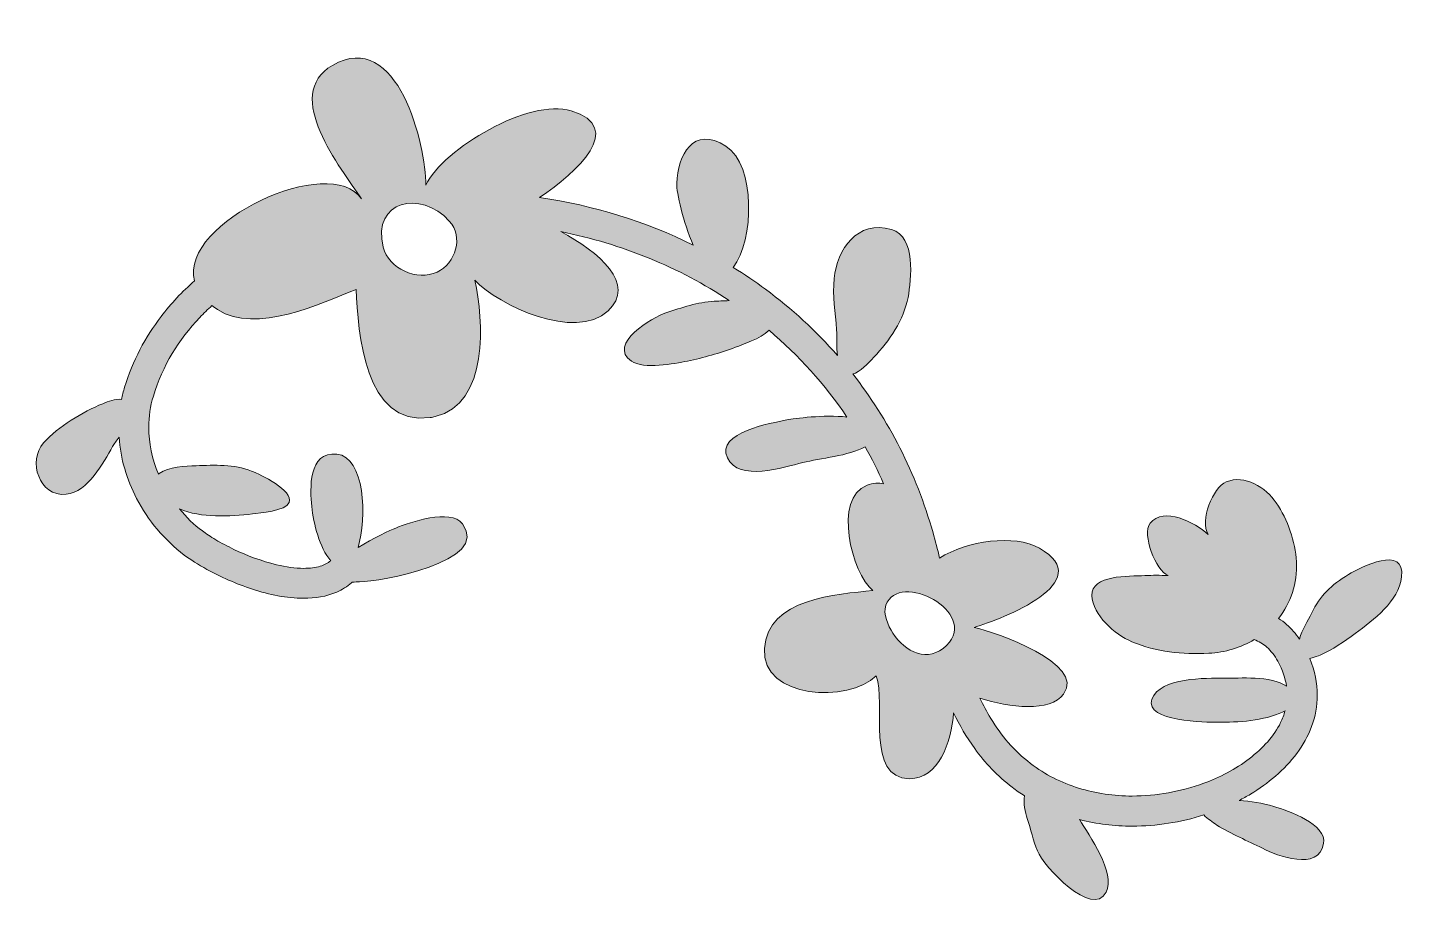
# Model space of a CAD drawing. Header units: inches. Extents: x -1 to 102, y -1 to 65.
import ezdxf

# ---------------------------------------------------------------- set-up
doc = ezdxf.new("R2010")
doc.units = ezdxf.units.IN
doc.header["$MEASUREMENT"] = 0
doc.layers.add('Layer 1', color=7, linetype='Continuous')

msp = doc.modelspace()

# ---------------------------------------------------------------- hatches: boundary and pattern name
at = {"layer": 'Layer 1', "true_color": 0xbdd63c}
h = msp.add_hatch(color=63, dxfattribs=at)
h.dxf.hatch_style = 2
edge = h.paths.add_edge_path()
edge.add_spline(control_points=[(2.23, 30.15), (3.85, 30.31), (4.98, 32.51), (5.68, 33.7), (5.79, 33.89), (5.97, 34.13), (6.16, 34.39), (6.27, 32.8), (6.73, 31.25), (7.46, 29.84), (8.31, 28.21), (9.53, 26.75), (11.01, 25.63), (11.47, 25.29), (12.04, 24.92), (12.7, 24.56), (13.69, 24.02), (14.86, 23.49), (16.09, 23.09), (17.33, 22.69), (18.63, 22.41), (19.89, 22.41), (20.74, 22.41), (21.58, 22.53), (22.37, 22.88), (22.75, 23.05), (23.13, 23.28), (23.46, 23.57), (23.48, 23.58), (23.49, 23.6), (23.51, 23.61), (23.71, 23.62), (23.9, 23.63), (24.04, 23.64), (25.51, 23.64), (33.87, 25.11), (31.71, 27.95), (30.81, 29.12), (27.8, 28.06), (26.74, 27.64), (26.35, 27.49), (25.05, 26.89), (23.94, 26.18), (24.64, 28.43), (24.43, 32.93), (22.36, 33.14), (20.21, 33.36), (20.37, 30.51), (20.5, 29.25), (20.63, 27.96), (21.07, 26.19), (21.91, 25.2), (21.69, 25.03), (21.44, 24.9), (21.13, 24.8), (20.78, 24.7), (20.36, 24.64), (19.89, 24.64), (19.28, 24.64), (18.58, 24.74), (17.87, 24.91), (16.79, 25.17), (15.68, 25.59), (14.7, 26.05), (14.21, 26.29), (13.76, 26.53), (13.36, 26.76), (12.96, 27), (12.62, 27.23), (12.36, 27.42), (11.73, 27.89), (11.16, 28.45), (10.65, 29.06), (12.25, 28.38), (14.42, 28.49), (16.09, 28.69), (16.6, 28.75), (18.58, 28.92), (18.81, 29.53), (19.15, 30.45), (16.69, 31.62), (16.01, 31.88), (14.74, 32.38), (13.24, 32.34), (11.9, 32.27), (11.1, 32.24), (9.83, 32.21), (9.15, 31.69), (9.13, 31.68), (9.11, 31.66), (9.09, 31.65), (8.62, 32.77), (8.37, 33.97), (8.37, 35.15), (8.37, 35.93), (8.48, 36.7), (8.71, 37.45), (9.41, 39.73), (10.6, 41.66), (12.16, 43.3), (12.45, 43.61), (12.76, 43.91), (13.07, 44.19), (13.2, 44.09), (13.34, 43.99), (13.49, 43.89), (16.31, 42.02), (21.24, 44.37), (23.79, 45.39), (23.97, 42.23), (24.38, 35.18), (29.31, 35.86), (29.44, 35.88), (29.56, 35.9), (29.68, 35.93), (33.67, 36.84), (33.3, 43.13), (32.63, 46.08), (34.41, 44.19), (40.08, 41.52), (42.54, 43.79), (44.67, 45.75), (41.86, 48.2), (39.02, 49.69), (43.58, 48.78), (47.84, 47.04), (51.56, 44.56), (51.11, 44.55), (50.71, 44.52), (50.44, 44.51), (49.21, 44.45), (48.01, 44.04), (46.85, 43.65), (45.85, 43.31), (42.46, 41.32), (44.28, 40.06), (45.19, 39.43), (47.47, 39.87), (48.44, 40.06), (49.67, 40.31), (50.84, 40.65), (52.02, 41.09), (52.58, 41.29), (53.84, 41.72), (54.52, 42.35), (56.72, 40.49), (58.67, 38.33), (60.31, 35.9), (58.6, 36.09), (56.42, 35.79), (55.84, 35.68), (54.71, 35.46), (50.55, 34.76), (51.42, 32.86), (52.24, 31.05), (55.61, 32.17), (57.03, 32.51), (58.33, 32.83), (60.43, 33), (61.67, 33.69), (62.16, 32.81), (62.62, 31.89), (63.04, 30.94), (62.67, 31.01), (62.26, 30.98), (61.81, 30.82), (59.26, 29.88), (60.67, 24.26), (62.25, 22.98), (59.6, 22.73), (54.39, 22.41), (54.17, 18.67), (53.96, 14.9), (60.45, 14.63), (62.49, 16.64), (63.24, 14.61), (61.66, 9.03), (64.97, 8.99), (67.12, 8.97), (68.08, 11.67), (68.25, 13.9), (68.69, 12.97), (69.21, 12.08), (69.82, 11.24), (70.58, 10.17), (71.51, 9.19), (72.61, 8.35), (72.91, 8.12), (73.22, 7.91), (73.53, 7.71), (73.41, 7.18), (73.58, 6.49), (73.73, 6.02), (73.98, 5.24), (74.18, 4.38), (74.48, 3.62), (74.95, 2.43), (78.6, -1.41), (79.59, 0.54), (80.33, 2.01), (78.33, 4.77), (77.63, 5.93), (77.62, 5.94), (77.62, 5.94), (77.62, 5.95), (78.9, 5.62), (80.22, 5.46), (81.54, 5.46), (83.35, 5.46), (85.15, 5.75), (86.87, 6.29), (87.14, 6.02), (87.51, 5.75), (87.84, 5.54), (88.92, 4.87), (90.11, 4.37), (91.24, 3.81), (92.33, 3.26), (95.42, 2.06), (95.78, 4.16), (96.02, 5.61), (93.2, 6.59), (92.07, 6.93), (91.19, 7.19), (90.36, 7.31), (89.49, 7.37), (89.78, 7.52), (90.06, 7.67), (90.33, 7.84), (91.65, 8.63), (92.86, 9.64), (93.78, 10.87), (94.24, 11.48), (94.62, 12.15), (94.89, 12.88), (95.16, 13.61), (95.31, 14.39), (95.31, 15.2), (95.31, 16.09), (95.13, 17), (94.75, 17.93), (95.09, 18.02), (95.4, 18.13), (95.52, 18.19), (96.45, 18.59), (97.32, 19.19), (98.13, 19.79), (99.5, 20.82), (101.36, 22.17), (101.58, 24.01), (101.87, 26.4), (98.55, 24.75), (97.64, 24.19), (96.31, 23.38), (95.56, 22.66), (94.87, 21.28), (94.62, 20.78), (94.18, 20.05), (93.98, 19.38), (93.71, 19.77), (93.39, 20.14), (93.03, 20.46), (92.84, 20.63), (92.64, 20.78), (92.42, 20.92), (93.32, 22.06), (93.83, 23.5), (93.75, 25.13), (93.68, 26.63), (93.1, 28.27), (92.26, 29.51), (91.49, 30.65), (89.92, 31.66), (88.53, 31.07), (87.56, 30.66), (86.52, 28.2), (87.2, 27.16), (86.19, 28.06), (83.88, 29.27), (82.87, 27.99), (82.24, 27.18), (83.28, 24.48), (84.22, 24.1), (83.6, 24.13), (83.08, 24.13), (82.48, 24.1), (81.27, 24.04), (78.48, 24.17), (78.54, 22.61), (78.59, 21.14), (80.24, 19.73), (81.52, 19.18), (83.35, 18.41), (85.24, 18.23), (87.23, 18.32), (88.46, 18.38), (89.62, 18.75), (90.62, 19.34), (90.96, 19.21), (91.27, 19.03), (91.55, 18.78), (91.87, 18.5), (92.14, 18.15), (92.37, 17.73), (92.73, 17.06), (92.93, 16.45), (93.02, 15.87), (91.87, 16.67), (89.51, 16.46), (88.37, 16.46), (87.07, 16.46), (83.59, 16.56), (83.01, 14.9), (82.42, 13.22), (87.11, 13.2), (87.88, 13.19), (89.4, 13.17), (91.35, 13.3), (92.73, 13.95), (92.8, 13.98), (92.86, 14.01), (92.91, 14.04), (92.83, 13.74), (92.72, 13.45), (92.58, 13.16), (92.1, 12.18), (91.27, 11.26), (90.25, 10.48), (89.23, 9.7), (88.03, 9.07), (86.86, 8.65), (85.16, 8.03), (83.34, 7.7), (81.54, 7.7), (80.18, 7.7), (78.83, 7.89), (77.55, 8.29), (76.27, 8.69), (75.06, 9.29), (73.97, 10.13), (72.74, 11.07), (71.79, 12.2), (71.01, 13.48), (70.72, 13.96), (70.46, 14.46), (70.21, 14.98), (72.4, 14.27), (75.44, 13.93), (76.43, 15.29), (78.09, 17.56), (71.41, 19.87), (69.77, 20.25), (71.9, 20.88), (79.04, 23.63), (74.64, 26.14), (72.78, 27.2), (69.23, 26.69), (67.21, 25.41), (67.05, 26.04), (66.89, 26.67), (66.72, 27.28), (65.46, 31.75), (63.4, 35.71), (60.75, 39.1), (61.29, 39.23), (61.88, 39.88), (62.32, 40.34), (63.46, 41.55), (64.55, 43.15), (64.86, 44.79), (65.11, 46.16), (65.46, 49.32), (63.63, 49.85), (61.09, 50.59), (59.58, 48.36), (59.37, 46.21), (59.24, 44.9), (59.43, 43.69), (59.55, 42.39), (59.6, 41.82), (59.53, 41.11), (59.61, 40.47), (58, 42.31), (56.21, 43.96), (54.26, 45.4), (53.49, 45.98), (52.68, 46.52), (51.86, 47.03), (53.4, 49.04), (53.55, 54.6), (51.31, 56.05), (48.89, 57.62), (47.7, 55.36), (47.65, 53.29), (47.64, 52.59), (48.12, 50.41), (48.88, 48.69), (45.34, 50.44), (41.49, 51.64), (37.45, 52.23), (40.25, 54.11), (43.88, 57.44), (39.79, 58.69), (36.69, 59.63), (30.29, 55.9), (28.98, 53.14), (29.01, 56.1), (26.9, 64.88), (22.03, 62.06), (18.24, 59.87), (22.69, 54.41), (24.19, 52.14), (21.91, 55.57), (10.68, 50.43), (11.77, 46.02), (10.86, 45.23), (10.02, 44.34), (9.29, 43.38), (8.11, 41.84), (7.17, 40.08), (6.57, 38.11), (6.48, 37.81), (6.4, 37.51), (6.34, 37.21), (5.89, 37.28), (5.35, 37.05), (4.95, 36.89), (3.45, 36.29), (1.63, 35.19), (0.55, 33.98), (-0.65, 32.63), (0.2, 29.96), (2.23, 30.15)], knot_values=[0, 0, 0, 0, 1, 1, 1, 2, 2, 2, 3, 3, 3, 4, 4, 4, 5, 5, 5, 6, 6, 6, 7, 7, 7, 8, 8, 8, 9, 9, 9, 10, 10, 10, 11, 11, 11, 12, 12, 12, 13, 13, 13, 14, 14, 14, 15, 15, 15, 16, 16, 16, 17, 17, 17, 18, 18, 18, 19, 19, 19, 20, 20, 20, 21, 21, 21, 22, 22, 22, 23, 23, 23, 24, 24, 24, 25, 25, 25, 26, 26, 26, 27, 27, 27, 28, 28, 28, 29, 29, 29, 30, 30, 30, 31, 31, 31, 32, 32, 32, 33, 33, 33, 34, 34, 34, 35, 35, 35, 36, 36, 36, 37, 37, 37, 38, 38, 38, 39, 39, 39, 40, 40, 40, 41, 41, 41, 42, 42, 42, 43, 43, 43, 44, 44, 44, 45, 45, 45, 46, 46, 46, 47, 47, 47, 48, 48, 48, 49, 49, 49, 50, 50, 50, 51, 51, 51, 52, 52, 52, 53, 53, 53, 54, 54, 54, 55, 55, 55, 56, 56, 56, 57, 57, 57, 58, 58, 58, 59, 59, 59, 60, 60, 60, 61, 61, 61, 62, 62, 62, 63, 63, 63, 64, 64, 64, 65, 65, 65, 66, 66, 66, 67, 67, 67, 68, 68, 68, 69, 69, 69, 70, 70, 70, 71, 71, 71, 72, 72, 72, 73, 73, 73, 74, 74, 74, 75, 75, 75, 76, 76, 76, 77, 77, 77, 78, 78, 78, 79, 79, 79, 80, 80, 80, 81, 81, 81, 82, 82, 82, 83, 83, 83, 84, 84, 84, 85, 85, 85, 86, 86, 86, 87, 87, 87, 88, 88, 88, 89, 89, 89, 90, 90, 90, 91, 91, 91, 92, 92, 92, 93, 93, 93, 94, 94, 94, 95, 95, 95, 96, 96, 96, 97, 97, 97, 98, 98, 98, 99, 99, 99, 100, 100, 100, 101, 101, 101, 102, 102, 102, 103, 103, 103, 104, 104, 104, 105, 105, 105, 106, 106, 106, 107, 107, 107, 108, 108, 108, 109, 109, 109, 110, 110, 110, 111, 111, 111, 112, 112, 112, 113, 113, 113, 114, 114, 114, 115, 115, 115, 116, 116, 116, 117, 117, 117, 118, 118, 118, 119, 119, 119, 120, 120, 120, 121, 121, 121, 122, 122, 122, 123, 123, 123, 124, 124, 124, 125, 125, 125, 126, 126, 126, 127, 127, 127, 128, 128, 128, 129, 129, 129, 130, 130, 130, 131, 131, 131, 132, 132, 132, 133, 133, 133, 134, 134, 134, 135, 135, 135, 136, 136, 136, 137, 137, 137, 138, 138, 138, 139, 139, 139, 140, 140, 140, 141, 141, 141, 142, 142, 142, 143, 143, 143, 144, 144, 144, 144], degree=3, periodic=1)
edge = h.paths.add_edge_path()
edge.add_spline(control_points=[(63.21, 21.89), (64.18, 24.54), (70.2, 21.38), (67.73, 18.91), (66.37, 17.55), (64.62, 18.42), (63.73, 19.83), (63.38, 20.39), (62.97, 21.24), (63.21, 21.89)], knot_values=[0, 0, 0, 0, 1, 1, 1, 2, 2, 2, 3, 3, 3, 3], degree=3, periodic=1)
edge = h.paths.add_edge_path()
edge.add_spline(control_points=[(30.73, 50.48), (31.81, 49.3), (31.21, 47.33), (29.82, 46.68), (28.34, 45.99), (26.21, 46.92), (25.81, 48.54), (24.97, 52.02), (28.59, 52.82), (30.73, 50.48)], knot_values=[0, 0, 0, 0, 1, 1, 1, 2, 2, 2, 3, 3, 3, 3], degree=3, periodic=1)

# ---------------------------------------------------------------- linework, layer by layer
at = {"layer": 'Layer 1', "lineweight": 0}
for points, knots in [([(2.23, 30.15), (3.85, 30.31), (4.98, 32.51), (5.68, 33.7), (5.79, 33.89), (5.97, 34.13), (6.16, 34.39), (6.27, 32.8), (6.73, 31.25), (7.46, 29.84), (8.31, 28.21), (9.53, 26.75), (11.01, 25.63), (11.47, 25.29), (12.04, 24.92), (12.7, 24.56), (13.69, 24.02), (14.86, 23.49), (16.09, 23.09), (17.33, 22.69), (18.63, 22.41), (19.89, 22.41), (20.74, 22.41), (21.58, 22.53), (22.37, 22.88), (22.75, 23.05), (23.13, 23.28), (23.46, 23.57), (23.48, 23.58), (23.49, 23.6), (23.51, 23.61), (23.71, 23.62), (23.9, 23.63), (24.04, 23.64), (25.51, 23.64), (33.87, 25.11), (31.71, 27.95), (30.81, 29.12), (27.8, 28.06), (26.74, 27.64), (26.35, 27.49), (25.05, 26.89), (23.94, 26.18), (24.64, 28.43), (24.43, 32.93), (22.36, 33.14), (20.21, 33.36), (20.37, 30.51), (20.5, 29.25), (20.63, 27.96), (21.07, 26.19), (21.91, 25.2), (21.69, 25.03), (21.44, 24.9), (21.13, 24.8), (20.78, 24.7), (20.36, 24.64), (19.89, 24.64), (19.28, 24.64), (18.58, 24.74), (17.87, 24.91), (16.79, 25.17), (15.68, 25.59), (14.7, 26.05), (14.21, 26.29), (13.76, 26.53), (13.36, 26.76), (12.96, 27), (12.62, 27.23), (12.36, 27.42), (11.73, 27.89), (11.16, 28.45), (10.65, 29.06), (12.25, 28.38), (14.42, 28.49), (16.09, 28.69), (16.6, 28.75), (18.58, 28.92), (18.81, 29.53), (19.15, 30.45), (16.69, 31.62), (16.01, 31.88), (14.74, 32.38), (13.24, 32.34), (11.9, 32.27), (11.1, 32.24), (9.83, 32.21), (9.15, 31.69), (9.13, 31.68), (9.11, 31.66), (9.09, 31.65), (8.62, 32.77), (8.37, 33.97), (8.37, 35.15), (8.37, 35.93), (8.48, 36.7), (8.71, 37.45), (9.41, 39.73), (10.6, 41.66), (12.16, 43.3), (12.45, 43.61), (12.76, 43.91), (13.07, 44.19), (13.2, 44.09), (13.34, 43.99), (13.49, 43.89), (16.31, 42.02), (21.24, 44.37), (23.79, 45.39), (23.97, 42.23), (24.38, 35.18), (29.31, 35.86), (29.44, 35.88), (29.56, 35.9), (29.68, 35.93), (33.67, 36.84), (33.3, 43.13), (32.63, 46.08), (34.41, 44.19), (40.08, 41.52), (42.54, 43.79), (44.67, 45.75), (41.86, 48.2), (39.02, 49.69), (43.58, 48.78), (47.84, 47.04), (51.56, 44.56), (51.11, 44.55), (50.71, 44.52), (50.44, 44.51), (49.21, 44.45), (48.01, 44.04), (46.85, 43.65), (45.85, 43.31), (42.46, 41.32), (44.28, 40.06), (45.19, 39.43), (47.47, 39.87), (48.44, 40.06), (49.67, 40.31), (50.84, 40.65), (52.02, 41.09), (52.58, 41.29), (53.84, 41.72), (54.52, 42.35), (56.72, 40.49), (58.67, 38.33), (60.31, 35.9), (58.6, 36.09), (56.42, 35.79), (55.84, 35.68), (54.71, 35.46), (50.55, 34.76), (51.42, 32.86), (52.24, 31.05), (55.61, 32.17), (57.03, 32.51), (58.33, 32.83), (60.43, 33), (61.67, 33.69), (62.16, 32.81), (62.62, 31.89), (63.04, 30.94), (62.67, 31.01), (62.26, 30.98), (61.81, 30.82), (59.26, 29.88), (60.67, 24.26), (62.25, 22.98), (59.6, 22.73), (54.39, 22.41), (54.17, 18.67), (53.96, 14.9), (60.45, 14.63), (62.49, 16.64), (63.24, 14.61), (61.66, 9.03), (64.97, 8.99), (67.12, 8.97), (68.08, 11.67), (68.25, 13.9), (68.69, 12.97), (69.21, 12.08), (69.82, 11.24), (70.58, 10.17), (71.51, 9.19), (72.61, 8.35), (72.91, 8.12), (73.22, 7.91), (73.53, 7.71), (73.41, 7.18), (73.58, 6.49), (73.73, 6.02), (73.98, 5.24), (74.18, 4.38), (74.48, 3.62), (74.95, 2.43), (78.6, -1.41), (79.59, 0.54), (80.33, 2.01), (78.33, 4.77), (77.63, 5.93), (77.62, 5.94), (77.62, 5.94), (77.62, 5.95), (78.9, 5.62), (80.22, 5.46), (81.54, 5.46), (83.35, 5.46), (85.15, 5.75), (86.87, 6.29), (87.14, 6.02), (87.51, 5.75), (87.84, 5.54), (88.92, 4.87), (90.11, 4.37), (91.24, 3.81), (92.33, 3.26), (95.42, 2.06), (95.78, 4.16), (96.02, 5.61), (93.2, 6.59), (92.07, 6.93), (91.19, 7.19), (90.36, 7.31), (89.49, 7.37), (89.78, 7.52), (90.06, 7.67), (90.33, 7.84), (91.65, 8.63), (92.86, 9.64), (93.78, 10.87), (94.24, 11.48), (94.62, 12.15), (94.89, 12.88), (95.16, 13.61), (95.31, 14.39), (95.31, 15.2), (95.31, 16.09), (95.13, 17), (94.75, 17.93), (95.09, 18.02), (95.4, 18.13), (95.52, 18.19), (96.45, 18.59), (97.32, 19.19), (98.13, 19.79), (99.5, 20.82), (101.36, 22.17), (101.58, 24.01), (101.87, 26.4), (98.55, 24.75), (97.64, 24.19), (96.31, 23.38), (95.56, 22.66), (94.87, 21.28), (94.62, 20.78), (94.18, 20.05), (93.98, 19.38), (93.71, 19.77), (93.39, 20.14), (93.03, 20.46), (92.84, 20.63), (92.64, 20.78), (92.42, 20.92), (93.32, 22.06), (93.83, 23.5), (93.75, 25.13), (93.68, 26.63), (93.1, 28.27), (92.26, 29.51), (91.49, 30.65), (89.92, 31.66), (88.53, 31.07), (87.56, 30.66), (86.52, 28.2), (87.2, 27.16), (86.19, 28.06), (83.88, 29.27), (82.87, 27.99), (82.24, 27.18), (83.28, 24.48), (84.22, 24.1), (83.6, 24.13), (83.08, 24.13), (82.48, 24.1), (81.27, 24.04), (78.48, 24.17), (78.54, 22.61), (78.59, 21.14), (80.24, 19.73), (81.52, 19.18), (83.35, 18.41), (85.24, 18.23), (87.23, 18.32), (88.46, 18.38), (89.62, 18.75), (90.62, 19.34), (90.96, 19.21), (91.27, 19.03), (91.55, 18.78), (91.87, 18.5), (92.14, 18.15), (92.37, 17.73), (92.73, 17.06), (92.93, 16.45), (93.02, 15.87), (91.87, 16.67), (89.51, 16.46), (88.37, 16.46), (87.07, 16.46), (83.59, 16.56), (83.01, 14.9), (82.42, 13.22), (87.11, 13.2), (87.88, 13.19), (89.4, 13.17), (91.35, 13.3), (92.73, 13.95), (92.8, 13.98), (92.86, 14.01), (92.91, 14.04), (92.83, 13.74), (92.72, 13.45), (92.58, 13.16), (92.1, 12.18), (91.27, 11.26), (90.25, 10.48), (89.23, 9.7), (88.03, 9.07), (86.86, 8.65), (85.16, 8.03), (83.34, 7.7), (81.54, 7.7), (80.18, 7.7), (78.83, 7.89), (77.55, 8.29), (76.27, 8.69), (75.06, 9.29), (73.97, 10.13), (72.74, 11.07), (71.79, 12.2), (71.01, 13.48), (70.72, 13.96), (70.46, 14.46), (70.21, 14.98), (72.4, 14.27), (75.44, 13.93), (76.43, 15.29), (78.09, 17.56), (71.41, 19.87), (69.77, 20.25), (71.9, 20.88), (79.04, 23.63), (74.64, 26.14), (72.78, 27.2), (69.23, 26.69), (67.21, 25.41), (67.05, 26.04), (66.89, 26.67), (66.72, 27.28), (65.46, 31.75), (63.4, 35.71), (60.75, 39.1), (61.29, 39.23), (61.88, 39.88), (62.32, 40.34), (63.46, 41.55), (64.55, 43.15), (64.86, 44.79), (65.11, 46.16), (65.46, 49.32), (63.63, 49.85), (61.09, 50.59), (59.58, 48.36), (59.37, 46.21), (59.24, 44.9), (59.43, 43.69), (59.55, 42.39), (59.6, 41.82), (59.53, 41.11), (59.61, 40.47), (58, 42.31), (56.21, 43.96), (54.26, 45.4), (53.49, 45.98), (52.68, 46.52), (51.86, 47.03), (53.4, 49.04), (53.55, 54.6), (51.31, 56.05), (48.89, 57.62), (47.7, 55.36), (47.65, 53.29), (47.64, 52.59), (48.12, 50.41), (48.88, 48.69), (45.34, 50.44), (41.49, 51.64), (37.45, 52.23), (40.25, 54.11), (43.88, 57.44), (39.79, 58.69), (36.69, 59.63), (30.29, 55.9), (28.98, 53.14), (29.01, 56.1), (26.9, 64.88), (22.03, 62.06), (18.24, 59.87), (22.69, 54.41), (24.19, 52.14), (21.91, 55.57), (10.68, 50.43), (11.77, 46.02), (10.86, 45.23), (10.02, 44.34), (9.29, 43.38), (8.11, 41.84), (7.17, 40.08), (6.57, 38.11), (6.48, 37.81), (6.4, 37.51), (6.34, 37.21), (5.89, 37.28), (5.35, 37.05), (4.95, 36.89), (3.45, 36.29), (1.63, 35.19), (0.55, 33.98), (-0.65, 32.63), (0.2, 29.96), (2.23, 30.15)], [0, 0, 0, 0, 1, 1, 1, 2, 2, 2, 3, 3, 3, 4, 4, 4, 5, 5, 5, 6, 6, 6, 7, 7, 7, 8, 8, 8, 9, 9, 9, 10, 10, 10, 11, 11, 11, 12, 12, 12, 13, 13, 13, 14, 14, 14, 15, 15, 15, 16, 16, 16, 17, 17, 17, 18, 18, 18, 19, 19, 19, 20, 20, 20, 21, 21, 21, 22, 22, 22, 23, 23, 23, 24, 24, 24, 25, 25, 25, 26, 26, 26, 27, 27, 27, 28, 28, 28, 29, 29, 29, 30, 30, 30, 31, 31, 31, 32, 32, 32, 33, 33, 33, 34, 34, 34, 35, 35, 35, 36, 36, 36, 37, 37, 37, 38, 38, 38, 39, 39, 39, 40, 40, 40, 41, 41, 41, 42, 42, 42, 43, 43, 43, 44, 44, 44, 45, 45, 45, 46, 46, 46, 47, 47, 47, 48, 48, 48, 49, 49, 49, 50, 50, 50, 51, 51, 51, 52, 52, 52, 53, 53, 53, 54, 54, 54, 55, 55, 55, 56, 56, 56, 57, 57, 57, 58, 58, 58, 59, 59, 59, 60, 60, 60, 61, 61, 61, 62, 62, 62, 63, 63, 63, 64, 64, 64, 65, 65, 65, 66, 66, 66, 67, 67, 67, 68, 68, 68, 69, 69, 69, 70, 70, 70, 71, 71, 71, 72, 72, 72, 73, 73, 73, 74, 74, 74, 75, 75, 75, 76, 76, 76, 77, 77, 77, 78, 78, 78, 79, 79, 79, 80, 80, 80, 81, 81, 81, 82, 82, 82, 83, 83, 83, 84, 84, 84, 85, 85, 85, 86, 86, 86, 87, 87, 87, 88, 88, 88, 89, 89, 89, 90, 90, 90, 91, 91, 91, 92, 92, 92, 93, 93, 93, 94, 94, 94, 95, 95, 95, 96, 96, 96, 97, 97, 97, 98, 98, 98, 99, 99, 99, 100, 100, 100, 101, 101, 101, 102, 102, 102, 103, 103, 103, 104, 104, 104, 105, 105, 105, 106, 106, 106, 107, 107, 107, 108, 108, 108, 109, 109, 109, 110, 110, 110, 111, 111, 111, 112, 112, 112, 113, 113, 113, 114, 114, 114, 115, 115, 115, 116, 116, 116, 117, 117, 117, 118, 118, 118, 119, 119, 119, 120, 120, 120, 121, 121, 121, 122, 122, 122, 123, 123, 123, 124, 124, 124, 125, 125, 125, 126, 126, 126, 127, 127, 127, 128, 128, 128, 129, 129, 129, 130, 130, 130, 131, 131, 131, 132, 132, 132, 133, 133, 133, 134, 134, 134, 135, 135, 135, 136, 136, 136, 137, 137, 137, 138, 138, 138, 139, 139, 139, 140, 140, 140, 141, 141, 141, 142, 142, 142, 143, 143, 143, 144, 144, 144, 144]), ([(30.73, 50.48), (31.81, 49.3), (31.21, 47.33), (29.82, 46.68), (28.34, 45.99), (26.21, 46.92), (25.81, 48.54), (24.97, 52.02), (28.59, 52.82), (30.73, 50.48)], [0, 0, 0, 0, 1, 1, 1, 2, 2, 2, 3, 3, 3, 3]), ([(63.21, 21.89), (64.18, 24.54), (70.2, 21.38), (67.73, 18.91), (66.37, 17.55), (64.62, 18.42), (63.73, 19.83), (63.38, 20.39), (62.97, 21.24), (63.21, 21.89)], [0, 0, 0, 0, 1, 1, 1, 2, 2, 2, 3, 3, 3, 3])]:
    msp.add_open_spline(points, degree=3, knots=knots, dxfattribs=at)

doc.saveas('drawing.dxf')
